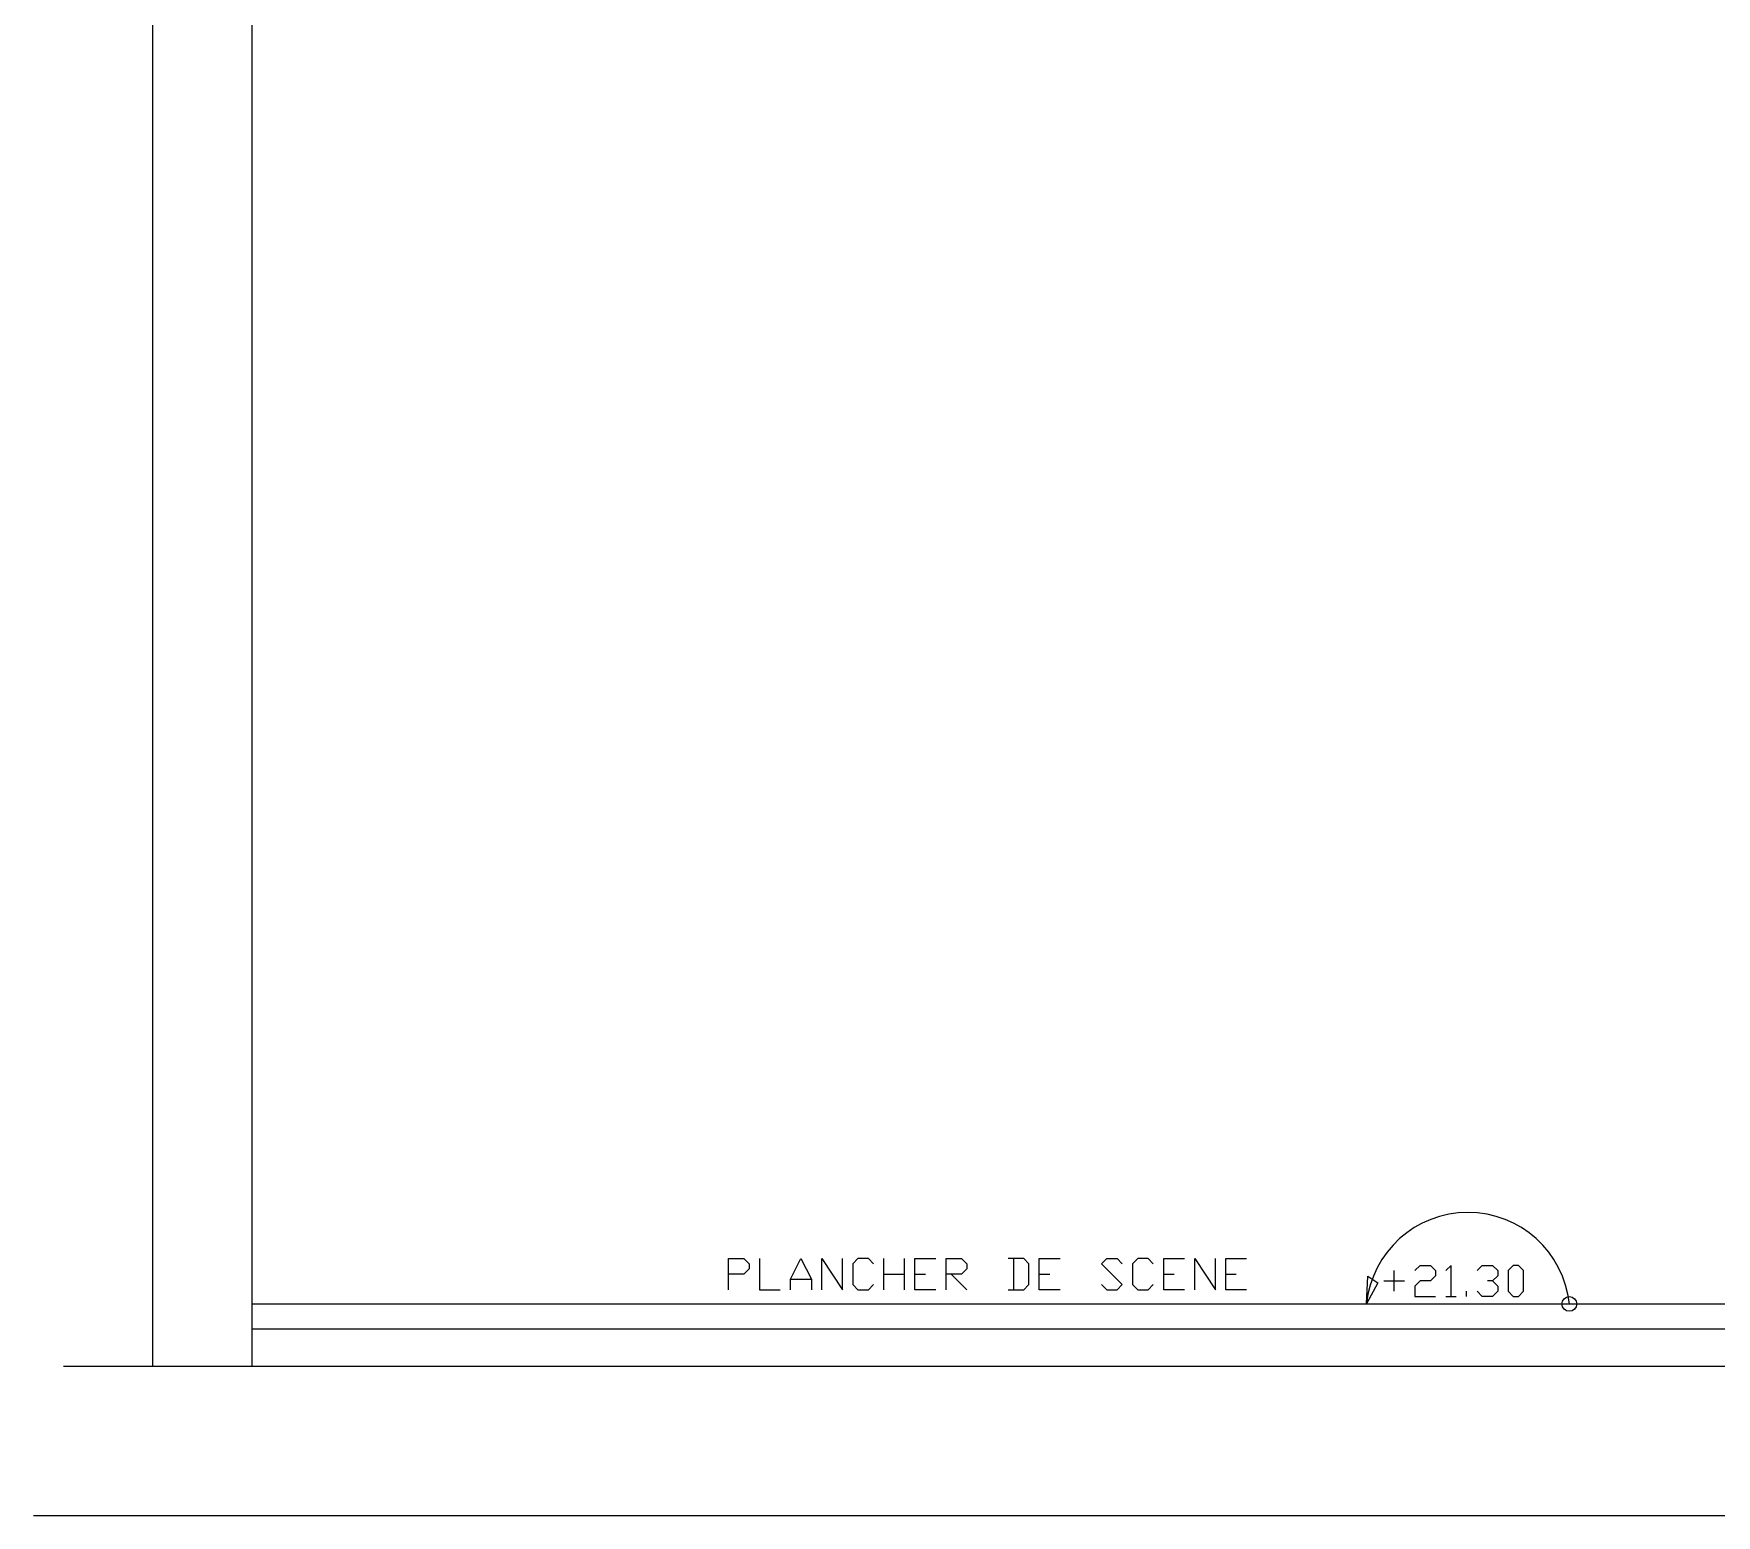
# Model space of a CAD drawing. Header units: millimetres. Extents: x 53635 to 142317, y 101101 to 147193.
# Drawn here: x 103509 to 110275, y 133843 to 139800 of the extents above; entities that cross this region are included whole.
import ezdxf

# ---------------------------------------------------------------- set-up
doc = ezdxf.new("R2010")
doc.units = ezdxf.units.MM
doc.header["$LTSCALE"] = 0.5
doc.header["$MEASUREMENT"] = 0
doc.layers.get('0').update_dxf_attribs({"lineweight": 0})
for name, color, linetype, lineweight in [('-beton', 6, 'Continuous', 0), ('beton', 6, 'Continuous', 0), ('betonfin', 1, 'Continuous', 0), ('COT', 3, 'Continuous', 0)]:
    doc.layers.add(name, color=color, linetype=linetype, lineweight=lineweight)

msp = doc.modelspace()

# ---------------------------------------------------------------- linework, layer by layer
at = {"layer": '-beton'}
for p, q in [((103988.02, 134442.63), (103988.02, 143742.63)), ((104388.02, 134442.63), (104388.02, 143662.63))]:
    msp.add_line(p, q, dxfattribs=at)
at = {"linetype": 'ByBlock', "flags": 128}
for points in [[(106303.06, 134749.81), (106303.06, 134874.81), (106365.56, 134874.81), (106386.39, 134853.98), (106386.39, 134833.14), (106365.56, 134812.31), (106303.06, 134812.31)], [(106428.06, 134874.81), (106428.06, 134749.81), (106511.39, 134749.81)], [(106553.06, 134749.81), (106553.06, 134791.48), (106594.73, 134874.81), (106636.39, 134791.48), (106636.39, 134749.81)], [(106678.06, 134749.81), (106678.06, 134874.81), (106761.39, 134749.81), (106761.39, 134874.81)], [(106886.39, 134853.98), (106865.56, 134874.81), (106823.89, 134874.81), (106803.06, 134853.98), (106803.06, 134770.64), (106823.89, 134749.81), (106865.56, 134749.81), (106886.39, 134770.64)], [(106928.06, 134749.81), (106928.06, 134874.81)], [(107136.39, 134749.81), (107053.06, 134749.81), (107053.06, 134874.81), (107136.39, 134874.81)], [(107178.06, 134749.81), (107178.06, 134874.81), (107240.56, 134874.81), (107261.39, 134853.98), (107261.39, 134833.14), (107240.56, 134812.31), (107178.06, 134812.31)], [(107428.06, 134749.81), (107490.56, 134749.81), (107511.39, 134770.64), (107511.39, 134853.98), (107490.56, 134874.81), (107428.06, 134874.81)], [(107636.39, 134749.81), (107553.06, 134749.81), (107553.06, 134874.81), (107636.39, 134874.81)], [(107803.06, 134770.64), (107823.89, 134749.81), (107865.56, 134749.81), (107886.39, 134770.64), (107803.06, 134853.98), (107823.89, 134874.81), (107865.56, 134874.81), (107886.39, 134853.98)], [(108011.39, 134853.98), (107990.56, 134874.81), (107948.89, 134874.81), (107928.06, 134853.98), (107928.06, 134770.64), (107948.89, 134749.81), (107990.56, 134749.81), (108011.39, 134770.64)], [(108136.39, 134749.81), (108053.06, 134749.81), (108053.06, 134874.81), (108136.39, 134874.81)], [(108178.06, 134749.81), (108178.06, 134874.81), (108261.39, 134749.81), (108261.39, 134874.81)], [(108386.39, 134749.81), (108303.06, 134749.81), (108303.06, 134874.81), (108386.39, 134874.81)], [(109062.88, 134826.59), (109083.72, 134847.42), (109125.38, 134847.42), (109146.22, 134826.59), (109146.22, 134805.75), (109125.38, 134784.92), (109083.72, 134784.92), (109062.88, 134764.09), (109062.88, 134722.42), (109146.22, 134722.42)], [(109312.88, 134826.59), (109333.72, 134847.42), (109375.38, 134847.42), (109396.22, 134826.59), (109396.22, 134805.75), (109375.38, 134784.92), (109354.55, 134784.92)], [(109458.72, 134722.42), (109479.55, 134722.42), (109500.38, 134743.25), (109500.38, 134826.59), (109479.55, 134847.42), (109458.72, 134847.42), (109437.88, 134826.59), (109437.88, 134743.25), (109458.72, 134722.42)], [(108979.55, 134743.25), (108979.55, 134826.59)], [(109187.88, 134722.42), (109229.55, 134722.42)], [(109271.22, 134722.42), (109271.22, 134743.25)]]:
    msp.add_lwpolyline(points, dxfattribs=at)
at = {"linetype": 'ByBlock'}
for points in [[(107011.39, 134749.81), (107011.39, 134874.81)], [(107448.89, 134874.81), (107448.89, 134749.81)], [(109208.72, 134722.42), (109208.72, 134847.42), (109187.88, 134826.59)], [(106553.06, 134791.48), (106636.39, 134791.48)], [(106928.06, 134812.31), (107011.39, 134812.31)], [(107053.06, 134812.31), (107094.73, 134812.31)], [(107198.89, 134812.31), (107261.39, 134749.81)], [(107553.06, 134812.31), (107594.73, 134812.31)], [(108053.06, 134812.31), (108094.73, 134812.31)], [(108303.06, 134812.31), (108344.73, 134812.31)], [(108937.88, 134784.92), (109021.22, 134784.92)], [(109375.38, 134784.92), (109396.22, 134764.09), (109396.22, 134743.25), (109375.38, 134722.42), (109333.72, 134722.42), (109312.88, 134743.25)]]:
    msp.add_lwpolyline(points, dxfattribs=at)
at = {"layer": 'beton', "color": 6}
for p, q in [((104388.02, 134592.63), (120898.02, 134592.63)), ((103629.08, 134442.63), (121883.84, 134442.63)), ((103509.44, 133842.63), (121824.02, 133842.63))]:
    msp.add_line(p, q, dxfattribs=at)
at = {"layer": 'betonfin'}
msp.add_line((104388.02, 134692.63), (120898.02, 134692.63), dxfattribs=at)
at = {"layer": 'COT'}
for p, q in [((108868.55, 134692.63), (108873.84, 134804.04)), ((108914.32, 134777.06), (108868.55, 134692.63)), ((108873.84, 134804.04), (108914.32, 134777.06)), ((108816.47, 134692.63), (109736.91, 134692.63))]:
    msp.add_line(p, q, dxfattribs=at)
msp.add_circle((109684.15, 134692.63), 29.63, dxfattribs=at)
msp.add_arc((109276.35, 134650.6), 409.96, 5.8842, 174.1158, dxfattribs=at)

doc.saveas('drawing.dxf')
